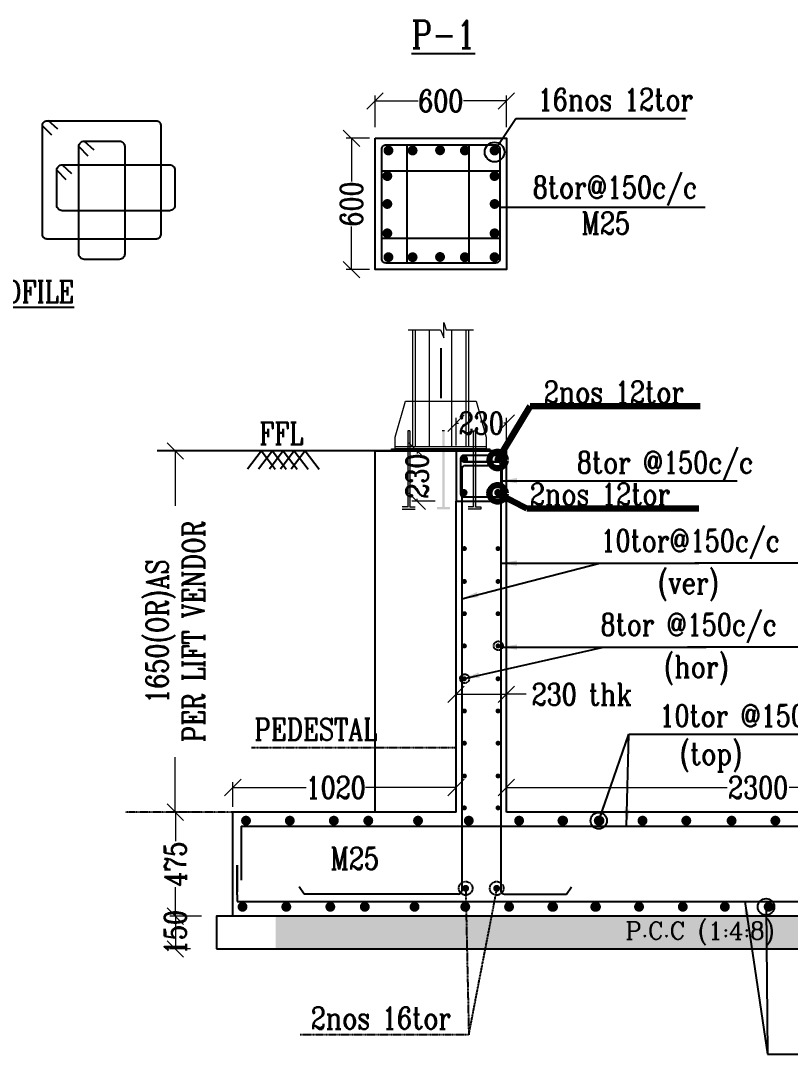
# Model space of a CAD drawing. Header units: millimetres. Extents: x 718890 to 734392, y -300108 to -278291.
# Drawn here: x 722376 to 725893, y -288872 to -284150 of the extents above; entities that cross this region are included whole.
import ezdxf
from ezdxf.enums import TextEntityAlignment as Align
from ezdxf.lldxf.tags import DXFTag

# ---------------------------------------------------------------- set-up
doc = ezdxf.new("R2010")
doc.units = ezdxf.units.MM
doc.header["$MEASUREMENT"] = 0
doc.header["$PDMODE"] = 2
doc.linetypes.add('CENTER2', pattern=[1.125, 0.75, -0.125, 0.125, -0.125])
doc.layers.add('CEN', color=1, linetype='CENTER2')
doc.layers.add('COLUMN', color=1, linetype='Continuous')
for name, color, linetype, lineweight in [('DDD', 252, 'Continuous', 9), ('DIM', 37, 'Continuous', 13), ('FOOT', 3, 'Continuous', 18), ('Part', 2, 'Continuous', 0), ('PCC', 4, 'Continuous', 30), ('REIN', 1, 'Continuous', 20), ('TEXT', 7, 'Continuous', 15)]:
    doc.layers.add(name, color=color, linetype=linetype, lineweight=lineweight)
doc.styles.add('combine', font='romanc.shx', dxfattribs={"width": 0.8})
doc.styles.add('ROMANS', font='complex.shx', dxfattribs={"width": 0.8})
doc.styles.add('simplex-0.8', font='complex.shx', dxfattribs={"width": 0.8})
doc.styles.get("Standard").update_dxf_attribs({"font": 'complex.shx'})
doc.styles.add('style2', font='times.ttf')
tags = doc.linetypes.add('HIDDEN', pattern=[0.375, 0.25, -0.125]).pattern_tags.tags
tags[6:7] = [DXFTag(74, 4), DXFTag(75, 0), DXFTag(340, '0'), DXFTag(46, 1.0), DXFTag(50, 0.0), DXFTag(44, 0.0), DXFTag(45, 0.0)]
tags[4:5] = [DXFTag(74, 4), DXFTag(75, 0), DXFTag(340, '0'), DXFTag(46, 1.0), DXFTag(50, 0.0), DXFTag(44, 0.0), DXFTag(45, 0.0)]
doc.dimstyles.new('75 ISO', dxfattribs={"dimtxt": 100, "dimasz": 75, "dimexe": 75, "dimexo": 0.7, "dimgap": 0.4, "dimtad": 0, "dimtoh": 1, "dimdec": 0, "dimdsep": 46, "dimtxsty": 'combine', "dimblk": 'OBLIQUE', "dimcen": 0, "dimclrd": 11, "dimclre": 2, "dimclrt": 4, "dimadec": 1, "dimazin": 2, "dimtfac": 1, "dimtdec": 0, "dimtmove": 1, "dimatfit": 3, "dimldrblk": 'OBLIQUE', "dimfxl": 0.7, "dimfxlon": 1, "dimtolj": 1, "dimtzin": 0, "dimlwd": -1, "dimlwe": -1, "dimarcsym": 0})
doc.dimstyles.new('SAM', dxfattribs={"dimtxt": 125, "dimasz": 75, "dimexe": 100, "dimexo": 1, "dimgap": 50, "dimtad": 1, "dimtoh": 1, "dimdec": 0, "dimrnd": 1, "dimzin": 1, "dimdsep": 46, "dimtxsty": 'style2', "dimcen": 0.09, "dimclrd": 37, "dimclre": 250, "dimclrt": 7, "dimadec": 0, "dimazin": 0, "dimtfac": 1, "dimtdec": 0, "dimtix": 1, "dimtmove": 1, "dimatfit": 3, "dimfxl": 100, "dimfxlon": 1, "dimtolj": 1, "dimtzin": 0, "dimarcsym": 0})

# ---------------------------------------------------------------- blocks, each defined once
blk = doc.blocks.new('_Oblique')
at = {"color": 0, "linetype": 'ByBlock', "lineweight": -2}
blk.add_line((-0.5, -0.5), (0.5, 0.5), dxfattribs=at)
blk = doc.blocks.new('*D78')
at = {"layer": 'DEFPOINTS', "color": 0, "transparency": 16777216}
for p in [(723082.6, -287766.2), (723251.2, -287766.2), (723251.2, -288241.2)]:
    blk.add_point(p, dxfattribs=at)
at = {"layer": 'Part', "color": 2, "transparency": 16777216}
for p, q in [((723202.6, -287766.2), (723057.6, -287766.2)), ((723202.6, -288241.2), (723057.6, -288241.2))]:
    blk.add_line(p, q, dxfattribs=at)
at = {"layer": 'Part', "color": 11, "transparency": 16777216}
for p, q in [((723082.6, -287766.2), (723082.6, -287898.6)), ((723082.6, -288241.2), (723082.6, -288108.9))]:
    blk.add_line(p, q, dxfattribs=at)
at = {"layer": 'Part', "color": 11, "transparency": 16777216, "xscale": 75, "yscale": 75, "zscale": 75}
for p, rotation in [((723082.6, -287766.2), 90), ((723082.6, -288241.2), 270)]:
    blk.add_blockref('_Oblique', p, dxfattribs=dict(at, rotation=rotation))
at = {"layer": 'Part', "color": 18, "lineweight": -3, "true_color": 0x000000, "transparency": 16777216, "insert": (723082.6, -288003.7), "char_height": 100, "attachment_point": 5, "rotation": 90, "style": 'combine'}
blk.add_mtext('\\A1;475', dxfattribs=at)
blk = doc.blocks.new('*D79')
at = {"layer": 'DEFPOINTS', "color": 0, "transparency": 16777216}
for p in [(723176.2, -288241.2), (723082.6, -288391.2), (723176.2, -288391.2)]:
    blk.add_point(p, dxfattribs=at)
at = {"layer": 'Part', "color": 2, "transparency": 16777216}
for p, q in [((723151.2, -288241.2), (723057.6, -288241.2)), ((723151.2, -288391.2), (723057.6, -288391.2))]:
    blk.add_line(p, q, dxfattribs=at)
at = {"layer": 'Part', "color": 11, "transparency": 16777216}
blk.add_line((723082.6, -288241.2), (723082.6, -288391.2), dxfattribs=at)
at = {"layer": 'Part', "color": 11, "transparency": 16777216, "xscale": 75, "yscale": 75, "zscale": 75}
for p, rotation in [((723082.6, -288241.2), 90), ((723082.6, -288391.2), 270)]:
    blk.add_blockref('_Oblique', p, dxfattribs=dict(at, rotation=rotation))
at = {"layer": 'Part', "color": 18, "lineweight": -3, "true_color": 0x000000, "transparency": 16777216, "insert": (723082.6, -288316.2), "char_height": 100, "attachment_point": 5, "rotation": 90, "style": 'combine'}
blk.add_mtext('\\A1;150', dxfattribs=at)
blk = doc.blocks.new('*D80')
at = {"layer": 'DEFPOINTS', "color": 0, "transparency": 16777216}
for p in [(724595.4, -285989.3), (724365.4, -286116.2, 0), (724595.4, -286116.2)]:
    blk.add_point(p, dxfattribs=at)
at = {"layer": 'Part', "color": 2, "transparency": 16777216}
for p, q in [((724365.4, -286091.2), (724365.4, -285964.3)), ((724595.4, -286091.2), (724595.4, -285964.3))]:
    blk.add_line(p, q, dxfattribs=at)
at = {"layer": 'Part', "color": 11, "transparency": 16777216}
for p, q in [((724365.4, -285989.3), (724377.2, -285989.3)), ((724595.4, -285989.3), (724583.7, -285989.3))]:
    blk.add_line(p, q, dxfattribs=at)
at = {"layer": 'Part', "color": 11, "transparency": 16777216, "xscale": 75, "yscale": 75, "zscale": 75, "rotation": 180}
blk.add_blockref('_Oblique', (724365.4, -285989.3), dxfattribs=at)
at = {"layer": 'Part', "color": 11, "transparency": 16777216, "xscale": 75, "yscale": 75, "zscale": 75}
blk.add_blockref('_Oblique', (724595.4, -285989.3), dxfattribs=at)
at = {"layer": 'Part', "color": 18, "lineweight": -3, "true_color": 0x000000, "transparency": 16777216, "insert": (724480.4, -285989.3), "char_height": 100, "attachment_point": 5, "style": 'combine'}
blk.add_mtext('\\A1;230', dxfattribs=at)
blk = doc.blocks.new('*D81')
at = {"layer": 'DEFPOINTS', "color": 0, "transparency": 16777216}
for p in [(724355.4, -286116.2), (724187.5, -286346.2), (724295.4, -286346.2)]:
    blk.add_point(p, dxfattribs=at)
at = {"layer": 'Part', "color": 2, "transparency": 16777216}
for p, q in [((724307.5, -286116.2), (724162.5, -286116.2)), ((724270.4, -286346.2), (724162.5, -286346.2))]:
    blk.add_line(p, q, dxfattribs=at)
at = {"layer": 'Part', "color": 11, "transparency": 16777216}
for p, q in [((724187.5, -286116.2), (724187.5, -286128)), ((724187.5, -286346.2), (724187.5, -286334.5))]:
    blk.add_line(p, q, dxfattribs=at)
at = {"layer": 'Part', "color": 11, "transparency": 16777216, "xscale": 75, "yscale": 75, "zscale": 75}
for p, rotation in [((724187.5, -286116.2), 90), ((724187.5, -286346.2), 270)]:
    blk.add_blockref('_Oblique', p, dxfattribs=dict(at, rotation=rotation))
at = {"layer": 'Part', "color": 18, "lineweight": -3, "true_color": 0x000000, "transparency": 16777216, "insert": (724187.5, -286231.2), "char_height": 100, "attachment_point": 5, "rotation": 90, "style": 'combine'}
blk.add_mtext('\\A1;230', dxfattribs=at)
blk = doc.blocks.new('*D82')
at = {"layer": 'DEFPOINTS', "color": 0, "transparency": 16777216}
for p in [(724365.4, -287213.8, 0), (724595.4, -287213.8, 0), (724595.4, -287227.8)]:
    blk.add_point(p, dxfattribs=at)
at = {"layer": 'Part', "color": 2, "transparency": 16777216}
for p, q in [((724365.4, -287227.8), (724365.4, -287252.8)), ((724595.4, -287227.8), (724595.4, -287252.8))]:
    blk.add_line(p, q, dxfattribs=at)
at = {"layer": 'Part', "color": 11, "transparency": 16777216}
for p in [(724365.4, -287227.8), (724684.9, -287227.8)]:
    blk.add_line(p, (724595.4, -287227.8), dxfattribs=at)
at = {"layer": 'Part', "color": 11, "transparency": 16777216, "xscale": 75, "yscale": 75, "zscale": 75, "rotation": 180}
blk.add_blockref('_Oblique', (724365.4, -287227.8), dxfattribs=at)
at = {"layer": 'Part', "color": 11, "transparency": 16777216, "xscale": 75, "yscale": 75, "zscale": 75}
blk.add_blockref('_Oblique', (724595.4, -287227.8), dxfattribs=at)
at = {"layer": 'Part', "color": 18, "lineweight": -3, "true_color": 0x000000, "transparency": 16777216, "insert": (724940.5, -287227.8), "char_height": 100, "attachment_point": 5, "style": 'combine'}
blk.add_mtext('\\A1;230 thk', dxfattribs=at)
blk = doc.blocks.new('*D83')
at = {"layer": 'DEFPOINTS', "color": 0, "transparency": 16777216}
for p in [(723390.2, -286116.2), (723082.5, -287766.2), (723252.3, -287766.2)]:
    blk.add_point(p, dxfattribs=at)
at = {"layer": 'Part', "color": 2, "transparency": 16777216}
for p, q in [((723202.5, -286116.2), (723057.5, -286116.2)), ((723202.5, -287766.2), (723057.5, -287766.2))]:
    blk.add_line(p, q, dxfattribs=at)
at = {"layer": 'Part', "color": 11, "transparency": 16777216}
for p, q in [((723082.5, -286116.2), (723082.5, -286367.5)), ((723082.5, -287766.2), (723082.5, -287515))]:
    blk.add_line(p, q, dxfattribs=at)
at = {"layer": 'Part', "color": 11, "transparency": 16777216, "xscale": 75, "yscale": 75, "zscale": 75}
for p, rotation in [((723082.5, -286116.2), 90), ((723082.5, -287766.2), 270)]:
    blk.add_blockref('_Oblique', p, dxfattribs=dict(at, rotation=rotation))
at = {"layer": 'Part', "color": 18, "lineweight": -3, "true_color": 0x000000, "transparency": 16777216, "insert": (723082.5, -286941.2), "char_height": 100, "attachment_point": 5, "rotation": 90, "style": 'combine'}
blk.add_mtext('\\A1;1650(OR)AS \\PPER LIFT VENDOR', dxfattribs=at)
blk = doc.blocks.new('*D86')
at = {"layer": 'DEFPOINTS', "color": 0, "transparency": 16777216}
for p in [(724365.4, -287653.6), (723345.4, -287766.2, 0), (724365.4, -287766.2)]:
    blk.add_point(p, dxfattribs=at)
at = {"layer": 'Part', "color": 2, "transparency": 16777216}
for p, q in [((723345.4, -287741.2), (723345.4, -287628.6)), ((724365.4, -287741.2), (724365.4, -287628.6))]:
    blk.add_line(p, q, dxfattribs=at)
at = {"layer": 'Part', "color": 11, "transparency": 16777216}
for p, q in [((723345.4, -287653.6), (723679.8, -287653.6)), ((724365.4, -287653.6), (723951, -287653.6))]:
    blk.add_line(p, q, dxfattribs=at)
at = {"layer": 'Part', "color": 11, "transparency": 16777216, "xscale": 75, "yscale": 75, "zscale": 75, "rotation": 180}
blk.add_blockref('_Oblique', (723345.4, -287653.6), dxfattribs=at)
at = {"layer": 'Part', "color": 11, "transparency": 16777216, "xscale": 75, "yscale": 75, "zscale": 75}
blk.add_blockref('_Oblique', (724365.4, -287653.6), dxfattribs=at)
at = {"layer": 'Part', "color": 18, "lineweight": -3, "true_color": 0x000000, "transparency": 16777216, "insert": (723815.4, -287653.6), "char_height": 100, "attachment_point": 5, "style": 'combine'}
blk.add_mtext('\\A1;1020', dxfattribs=at)
blk = doc.blocks.new('*D91')
at = {"layer": 'DEFPOINTS', "color": 0, "transparency": 16777216}
for p in [(726895.4, -287653.6), (724595.4, -287766.2, 0), (726895.4, -287766.2, 0)]:
    blk.add_point(p, dxfattribs=at)
at = {"layer": 'Part', "color": 2, "transparency": 16777216}
for p, q in [((724595.4, -287741.2), (724595.4, -287628.6)), ((726895.4, -287741.2), (726895.4, -287628.6))]:
    blk.add_line(p, q, dxfattribs=at)
at = {"layer": 'Part', "color": 11, "transparency": 16777216}
for p, q in [((724595.4, -287653.6), (725604.1, -287653.6)), ((726895.4, -287653.6), (725886.8, -287653.6))]:
    blk.add_line(p, q, dxfattribs=at)
at = {"layer": 'Part', "color": 11, "transparency": 16777216, "xscale": 75, "yscale": 75, "zscale": 75, "rotation": 180}
blk.add_blockref('_Oblique', (724595.4, -287653.6), dxfattribs=at)
at = {"layer": 'Part', "color": 11, "transparency": 16777216, "xscale": 75, "yscale": 75, "zscale": 75}
blk.add_blockref('_Oblique', (726895.4, -287653.6), dxfattribs=at)
at = {"layer": 'Part', "color": 18, "lineweight": -3, "true_color": 0x000000, "transparency": 16777216, "insert": (725745.4, -287653.6), "char_height": 100, "attachment_point": 5, "style": 'combine'}
blk.add_mtext('\\A1;2300', dxfattribs=at)
blk = doc.blocks.new('G$C9B659665')
at = {"layer": 'DIM', "linetype": 'Continuous'}
h = blk.add_hatch(color=5, dxfattribs=at)
h.paths.add_polyline_path([(43.4, 9), (65.3, 9), (65.3, 75.4), (74.3, 75.4), (74.3, 9), (95.6, 9), (95.6, 0), (43.4, 0)])
h.paths.add_polyline_path([(65.3, 165.3), (74.3, 165.3), (74.3, 75.4), (65.3, 75.4)])
h.paths.add_polyline_path([(65.3, 211.3), (72.3, 211.3), (74.3, 211.3), (74.3, 165.3), (65.3, 165.3)])
h.paths.add_polyline_path([(65.3, 234.5), (74.3, 234.5), (74.3, 211.3), (65.3, 211.3)])
h.paths.add_polyline_path([(65.3, 315.7), (74.3, 315.7), (74.3, 252.5), (65.3, 252.5)])
h = blk.add_hatch(color=5, dxfattribs=at)
h.paths.add_polyline_path([(43.4, 9), (65.3, 9), (65.3, 75.4), (74.3, 75.4), (74.3, 9), (95.6, 9), (95.6, 0), (43.4, 0)])
h.paths.add_polyline_path([(65.3, 165.3), (74.3, 165.3), (74.3, 75.4), (65.3, 75.4)])
h.paths.add_polyline_path([(65.3, 211.3), (72.3, 211.3), (74.3, 211.3), (74.3, 165.3), (65.3, 165.3)])
h.paths.add_polyline_path([(65.3, 234.5), (74.3, 234.5), (74.3, 211.3), (65.3, 211.3)])
h.paths.add_polyline_path([(65.3, 315.7), (74.3, 315.7), (74.3, 252.5), (65.3, 252.5)])
h = blk.add_hatch(color=5, dxfattribs=at)
h.paths.add_polyline_path([(182.9, 9), (204.7, 9), (204.7, 75.4), (213.7, 75.4), (213.7, 9), (235, 9), (235, 0), (182.9, 0)])
h.paths.add_polyline_path([(204.7, 165.3), (213.7, 165.3), (213.7, 75.4), (204.7, 75.4)])
h.paths.add_polyline_path([(204.7, 211.3), (211.8, 211.3), (213.7, 211.3), (213.7, 165.3), (204.7, 165.3)])
h.paths.add_polyline_path([(204.7, 234.5), (213.7, 234.5), (213.7, 211.3), (204.7, 211.3)])
h.paths.add_polyline_path([(204.7, 315.7), (213.7, 315.7), (213.7, 252.5), (204.7, 252.5)])
h = blk.add_hatch(color=5, dxfattribs=at)
h.paths.add_polyline_path([(360.1, 9), (338.2, 9), (338.2, 75.4), (329.2, 75.4), (329.2, 9), (307.9, 9), (307.9, 0), (360.1, 0)])
h.paths.add_polyline_path([(338.2, 165.3), (329.2, 165.3), (329.2, 75.4), (338.2, 75.4)])
h.paths.add_polyline_path([(338.2, 211.3), (331.2, 211.3), (329.2, 211.3), (329.2, 165.3), (338.2, 165.3)])
h.paths.add_polyline_path([(338.2, 234.5), (329.2, 234.5), (329.2, 211.3), (338.2, 211.3)])
h.paths.add_polyline_path([(338.2, 315.7), (329.2, 315.7), (329.2, 252.5), (338.2, 252.5)])
h = blk.add_hatch(color=5, dxfattribs=at)
h.paths.add_polyline_path([(360.1, 9), (338.2, 9), (338.2, 75.4), (329.2, 75.4), (329.2, 9), (307.9, 9), (307.9, 0), (360.1, 0)])
h.paths.add_polyline_path([(338.2, 165.3), (329.2, 165.3), (329.2, 75.4), (338.2, 75.4)])
h.paths.add_polyline_path([(338.2, 211.3), (331.2, 211.3), (329.2, 211.3), (329.2, 165.3), (338.2, 165.3)])
h.paths.add_polyline_path([(338.2, 234.5), (329.2, 234.5), (329.2, 211.3), (338.2, 211.3)])
h.paths.add_polyline_path([(338.2, 315.7), (329.2, 315.7), (329.2, 252.5), (338.2, 252.5)])
blk.add_line((198.4, 649), (198.4, 447.2))
blk.add_line((198.4, 649), (198.4, 447.2))
at = {"layer": 'DIM', "color": 5, "linetype": 'Continuous'}
for p, q in [((85.9, 252.5), (85.9, 722.3)), ((85.9, 252.5), (85.9, 722.3)), ((153.4, 252.5), (153.4, 722.3)), ((153.4, 252.5), (153.4, 722.3)), ((243.4, 252.5), (243.4, 722.3)), ((243.4, 252.5), (243.4, 722.3)), ((310.9, 252.5), (310.9, 722.3)), ((310.9, 252.5), (310.9, 722.3)), ((74.3, 315.7), (65.3, 315.7)), ((65.3, 315.7), (65.3, 9)), ((74.3, 315.7), (65.3, 315.7)), ((65.3, 315.7), (65.3, 9)), ((74.3, 315.7), (74.3, 9)), ((74.3, 315.7), (74.3, 9)), ((213.7, 315.7), (204.7, 315.7)), ((213.7, 315.7), (204.7, 315.7)), ((329.2, 315.7), (338.2, 315.7)), ((329.2, 315.7), (329.2, 9)), ((329.2, 315.7), (338.2, 315.7)), ((329.2, 315.7), (329.2, 9)), ((338.2, 315.7), (338.2, 9)), ((338.2, 315.7), (338.2, 9)), ((65.3, 9), (43.4, 9)), ((65.3, 9), (43.4, 9)), ((43.4, 0), (94.6, 0)), ((43.4, 0), (94.6, 0)), ((74.3, 9), (94.6, 9)), ((74.3, 9), (94.6, 9)), ((329.2, 9), (308.9, 9)), ((329.2, 9), (308.9, 9)), ((360.1, 0), (308.9, 0)), ((360.1, 0), (308.9, 0)), ((338.2, 9), (360.1, 9)), ((338.2, 9), (360.1, 9)), ((360.1, 9), (360.1, 0)), ((360.1, 9), (360.1, 0))]:
    blk.add_line(p, q, dxfattribs=at)
at = {"layer": 'DIM', "linetype": 'HIDDEN', "ltscale": 100}
for p, q in [((96, 252.5), (96, 722.3)), ((96, 252.5), (96, 722.3)), ((300.7, 252.5), (300.7, 722.3)), ((300.7, 252.5), (300.7, 722.3))]:
    blk.add_line(p, q, dxfattribs=at)
at = {"layer": 'DIM', "color": 5, "linetype": 'HIDDEN', "ltscale": 0.1}
blk.add_line((67.2, 252.5), (329.7, 252.5), dxfattribs=at)
blk.add_line((67.2, 252.5), (329.7, 252.5), dxfattribs=at)
at = {"layer": 'DIM', "color": 5, "linetype": 'Continuous'}
for points in [[(67.2, 722.3), (197.8, 722.3), (210.8, 690.9), (210.8, 751.4), (220.1, 722.1), (329.7, 722.1)], [(67.2, 722.3), (197.8, 722.3), (210.8, 690.9), (210.8, 751.4), (220.1, 722.1), (329.7, 722.1)], [(15, 243.5), (15, 290), (56.3, 434.7), (340.5, 434.7), (381.7, 290), (381.7, 243.5)], [(15, 243.5), (15, 290), (56.3, 434.7), (340.5, 434.7), (381.7, 290), (381.7, 243.5)]]:
    blk.add_lwpolyline(points, dxfattribs=at)
at = {"layer": 'DIM', "color": 5, "linetype": 'HIDDEN', "ltscale": 0.1}
for points in [[(381.7, 243.5), (15, 243.5), (15, 252.5), (381.7, 252.5)], [(381.7, 243.5), (15, 243.5), (15, 252.5), (381.7, 252.5)], [(396.7, 234.5), (0, 234.5), (0, 243.5), (396.7, 243.5)], [(396.7, 234.5), (0, 234.5), (0, 243.5), (396.7, 243.5)]]:
    blk.add_lwpolyline(points, close=True, dxfattribs=at)
blk = doc.blocks.new('*D149')
at = {"layer": 'DEFPOINTS', "color": 0, "transparency": 16777216}
for p in [(724595.4, -284517.1), (723995.4, -284687.8), (724595.4, -284687.8)]:
    blk.add_point(p, dxfattribs=at)
at = {"layer": 'Part', "color": 2, "transparency": 16777216}
for p, q in [((723995.4, -284637.1), (723995.4, -284492.1)), ((724595.4, -284637.1), (724595.4, -284492.1))]:
    blk.add_line(p, q, dxfattribs=at)
at = {"layer": 'Part', "color": 11, "transparency": 16777216}
for p, q in [((723995.4, -284517.1), (724192.2, -284517.1)), ((724595.4, -284517.1), (724398.7, -284517.1))]:
    blk.add_line(p, q, dxfattribs=at)
at = {"layer": 'Part', "color": 11, "transparency": 16777216, "xscale": 75, "yscale": 75, "zscale": 75, "rotation": 180}
blk.add_blockref('_Oblique', (723995.4, -284517.1), dxfattribs=at)
at = {"layer": 'Part', "color": 11, "transparency": 16777216, "xscale": 75, "yscale": 75, "zscale": 75}
blk.add_blockref('_Oblique', (724595.4, -284517.1), dxfattribs=at)
at = {"layer": 'Part', "color": 18, "lineweight": -3, "true_color": 0x000000, "transparency": 16777216, "insert": (724295.4, -284517.1), "char_height": 100, "attachment_point": 5, "style": 'combine'}
blk.add_mtext('\\A1;600', dxfattribs=at)
blk = doc.blocks.new('*D150')
at = {"layer": 'DEFPOINTS', "color": 0, "transparency": 16777216}
for p in [(723887.6, -284687.8), (723995.4, -284687.8, 0), (723995.4, -285287.8, 0)]:
    blk.add_point(p, dxfattribs=at)
at = {"layer": 'Part', "color": 2, "transparency": 16777216}
for p, q in [((723970.4, -284687.8), (723862.6, -284687.8)), ((723970.4, -285287.8), (723862.6, -285287.8))]:
    blk.add_line(p, q, dxfattribs=at)
at = {"layer": 'Part', "color": 11, "transparency": 16777216}
for p, q in [((723887.6, -284687.8), (723887.6, -284884.5)), ((723887.6, -285287.8), (723887.6, -285091.1))]:
    blk.add_line(p, q, dxfattribs=at)
at = {"layer": 'Part', "color": 11, "transparency": 16777216, "xscale": 75, "yscale": 75, "zscale": 75}
for p, rotation in [((723887.6, -284687.8), 90), ((723887.6, -285287.8), 270)]:
    blk.add_blockref('_Oblique', p, dxfattribs=dict(at, rotation=rotation))
at = {"layer": 'Part', "color": 18, "lineweight": -3, "true_color": 0x000000, "transparency": 16777216, "insert": (723887.6, -284987.8), "char_height": 100, "attachment_point": 5, "rotation": 90, "style": 'combine'}
blk.add_mtext('\\A1;600', dxfattribs=at)

msp = doc.modelspace()

# ---------------------------------------------------------------- hatches: boundary and pattern name
at = {"layer": 'DIM', "lineweight": -3, "ltscale": 0.5}
h = msp.add_hatch(dxfattribs=at)
h.set_pattern_fill('AR-CONC', color=256, scale=25, style=0)
h.set_pattern_definition([(50, (1387.42, -23356.68), (179.315046, -15.688034), [18.75, -206.25]), (355, (1387.42, -23356.68), (-34.687833, 188.048033), [15, -165]), (100.4514, (1402.36, -23357.98), (144.627345, 172.359886), [15.935047, -175.28553]), (46.1842, (1387.42, -23306.68), (266.81026, -41.379754), [28.125, -309.375]), (96.6356, (1409.65, -23310.12), (233.66568, 243.52947), [23.90257, -262.92825]), (351.1842, (1387.42, -23306.68), (233.66549, 243.52965), [22.5, -247.5]), (21, (1412.42, -23319.18), (149.226763, -100.654723), [18.75, -206.25]), (326, (1412.42, -23319.18), (60.828833, 181.28751), [15, -165]), (71.4514, (1424.85, -23327.56), (210.055657, 80.632624), [15.935047, -175.28553]), (37.5, (1387.415, -23356.676), (3.039964, 83.2234635), [0, -163, 0, -167.5, 0, -165.625]), (7.5, (1387.415, -23356.68), (65.767384, 98.602928), [0, -95.5, 0, -159.25, 0, -63.125]), (327.5, (1331.665, -23356.676), (133.455609, -5.638718), [0, -62.5, 0, -195, 0, -258.75]), (317.5, (1306.67, -23356.68), (145.796542, 25.026246), [0, -81.25, 0, -129.5, 0, -183.75])])
h.paths.add_polyline_path([(723540.4, -288391.2), (727950.4, -288391.2), (727950.4, -288241.2), (723540.4, -288241.2)])

# ---------------------------------------------------------------- linework, layer by layer
at = {"layer": 'CEN', "color": 18, "lineweight": -3, "ltscale": 0.5, "true_color": 0x000000}
for p, q in [((724365.4, -287472), (723430.6, -287472)), ((723772.7, -287766.2, 0), (722854.7, -287766.2, 0)), ((724409.3, -288121.9, 0), (724423.5, -288783.8)), ((724423.5, -288783.8), (724551.1, -288121.9, 0)), ((724423.5, -288783.8), (723653.5, -288783.8))]:
    msp.add_line(p, q, dxfattribs=at)
at = {"layer": 'CEN', "color": 2, "lineweight": -3, "ltscale": 0.5}
for centre, radius in [((724558.3, -287005.9), 20.6), ((724404.8, -287156.2, 0), 20.6), ((724409.3, -288114, 0), 31.2), ((724551, -288114, 0), 31.2)]:
    msp.add_circle(centre, radius, dxfattribs=at)
at = {"layer": 'DDD', "lineweight": -3}
for p, q in [((723475.9, -286116.2, 0), (723412.4, -286198.8, 0)), ((723475.9, -286116.2, 0), (723412.4, -286198.8, 0)), ((723525.9, -286116.2, 0), (723462.4, -286198.8, 0)), ((723525.9, -286116.2, 0), (723462.4, -286198.8, 0)), ((723475.9, -286116.2, 0), (723539.4, -286198.8, 0)), ((723475.9, -286116.2, 0), (723539.4, -286198.8, 0)), ((723575.9, -286116.2, 0), (723512.4, -286198.8, 0)), ((723575.9, -286116.2, 0), (723512.4, -286198.8, 0)), ((723525.9, -286116.2, 0), (723589.4, -286198.8, 0)), ((723525.9, -286116.2, 0), (723589.4, -286198.8, 0)), ((723625.9, -286116.2, 0), (723562.4, -286198.8, 0)), ((723625.9, -286116.2, 0), (723562.4, -286198.8, 0)), ((723575.9, -286116.2, 0), (723639.4, -286198.8, 0)), ((723575.9, -286116.2, 0), (723639.4, -286198.8, 0)), ((723675.9, -286116.2, 0), (723612.4, -286198.8, 0)), ((723675.9, -286116.2, 0), (723612.4, -286198.8, 0)), ((723625.9, -286116.2, 0), (723689.4, -286198.8, 0)), ((723625.9, -286116.2, 0), (723689.4, -286198.8, 0)), ((723675.9, -286116.2, 0), (723739.4, -286198.8, 0)), ((723675.9, -286116.2, 0), (723739.4, -286198.8, 0))]:
    msp.add_line(p, q, dxfattribs=at)
at = {"layer": 'DIM', "lineweight": -3}
for p, q in [((724541.1, -284743.6), (724637.7, -284597.2)), ((724637.7, -284597.2), (725413.2, -284597.2))]:
    msp.add_line(p, q, dxfattribs=at)
at = {"layer": 'DIM', "color": 5, "linetype": 'Continuous', "lineweight": -3}
msp.add_line((724365.4, -286116.2, 0), (722999.8, -286116.2, 0), dxfattribs=at)
at = {"layer": 'DIM', "lineweight": -3}
msp.add_circle((724541.1, -284750.5), 45, dxfattribs=at)
at = {"layer": 'FOOT', "lineweight": -3}
for p, q in [((724365.4, -286116.2, 0), (724595.4, -286116.2, 0)), ((724595.4, -286116.2, 0), (724365.4, -286116.2, 0)), ((724365.4, -286116.2, 0), (724365.4, -286346.2, 0)), ((724395.4, -286116.2, 0), (724595.4, -286116.2, 0)), ((724595.4, -287766.2, 0), (724595.4, -286116.2, 0)), ((724365.4, -287766.2, 0), (724365.4, -286346.2, 0)), ((724365.4, -287766.2, 0), (723345.4, -287766.2)), ((723345.4, -288241.2), (723345.4, -287766.2)), ((724365.4, -287766.2, 0), (723345.4, -287766.2)), ((723345.4, -288241.2), (723345.4, -287766.2)), ((726895.4, -287766.2, 0), (724595.4, -287766.2, 0)), ((726895.4, -287766.2, 0), (725265.4, -287766.2, 0))]:
    msp.add_line(p, q, dxfattribs=at)
msp.add_lwpolyline([(723995.4, -284687.8), (724595.4, -284687.8), (724595.4, -285287.8), (723995.4, -285287.8)], close=True, dxfattribs=at)
at = {"layer": 'FOOT', "lineweight": -3, "elevation": 0}
msp.add_lwpolyline([(724365.4, -286346.2), (724365.4, -286346.2), (724365.4, -286346.2), (724365.4, -286346.2), (724365.4, -286346.2)], dxfattribs=at)
msp.add_lwpolyline([(723270.4, -288391.2), (728220.4, -288391.2), (728220.4, -288241.2), (723270.4, -288241.2)], close=True, dxfattribs=at)
msp.add_lwpolyline([(723270.4, -288391.2), (728220.4, -288391.2), (728220.4, -288241.2), (723270.4, -288241.2)], close=True, dxfattribs=at)
at = {"layer": 'Part', "color": 250, "lineweight": -3}
msp.add_line((724565.4, -285002.5), (725503.3, -285002.5), dxfattribs=at)
at = {"layer": 'PCC', "linetype": 'HIDDEN', "lineweight": -3, "ltscale": 200}
msp.add_line((724365.4, -286346.2, 0), (724595.4, -286346.2, 0), dxfattribs=at)
at = {"layer": 'PCC', "color": 250, "linetype": 'HIDDEN', "lineweight": -3, "ltscale": 750, "elevation": 0}
msp.add_lwpolyline([(723995.4, -287766.2), (723995.4, -286116.2), (724595.4, -286116.2)], dxfattribs=at)
at = {"layer": 'REIN', "lineweight": -3}
for p, q in [((722475.6, -284630.2), (722516.5, -284672.5)), ((722500.6, -284605.2), (722543.7, -284644.8)), ((722641.6, -284726), (722682.5, -284768.3)), ((722666.6, -284701), (722709.7, -284740.7)), ((722565.6, -284808.9), (722608.8, -284848.6)), ((722540.6, -284833.9), (722581.5, -284876.2)), ((724406.5, -286165.2, 0), (724553.2, -286165.2, 0)), ((724406.5, -286183, 0), (724545.4, -286183, 0)), ((724554.4, -286165.2, 0), (724407.7, -286165.2, 0)), ((724569.4, -286180.2, 0), (724569.4, -288125.8, 0)), ((724391.5, -286198, 0), (724391.5, -288125.8, 0)), ((723383.6, -287830.6), (728112.5, -287830.6, 0)), ((723383.6, -287830.6), (723383.6, -288077.1)), ((723365.2, -288144.3), (723365.2, -288007.7)), ((723365.2, -288007.7), (723365.2, -288130.3)), ((723671.4, -288140.8, 0), (723647.7, -288107.4, 0)), ((724869.4, -288140.8, 0), (724893.1, -288107.4, 0)), ((723365.2, -288144.4), (723365.2, -288174.5)), ((723365.2, -288174.5), (728126.7, -288174.5, 0)), ((724376.5, -288140.8, 0), (723671.4, -288140.8, 0)), ((724584.4, -288140.8, 0), (724869.4, -288140.8, 0))]:
    msp.add_line(p, q, dxfattribs=at)
for points in [[(722495.8, -284607.9), (722995.8, -284607.9, -0.414214), (723015.8, -284627.9), (723015.8, -285127.9, -0.414214), (722995.8, -285147.9), (722495.8, -285147.9, -0.414214), (722475.8, -285127.9), (722475.8, -284627.9, -0.414214)], [(722666.6, -284701), (722826.5, -284701, -0.414214), (722851.5, -284726), (722851.5, -285216, -0.414214), (722826.5, -285241), (722666.6, -285241, -0.414214), (722641.6, -285216), (722641.6, -284726, -0.414214)], [(724045.4, -284717.8), (724545.4, -284717.8, -0.414214), (724565.4, -284737.8), (724565.4, -285237.8, -0.414214), (724545.4, -285257.8), (724045.4, -285257.8, -0.414214), (724025.4, -285237.8), (724025.4, -284737.8, -0.414214)], [(722565.7, -284808.8), (723055.7, -284808.8, -0.414214), (723080.7, -284833.8), (723080.7, -284993.7, -0.414214), (723055.7, -285018.7), (722565.7, -285018.7, -0.414214), (722540.7, -284993.7), (722540.7, -284833.8, -0.414214)]]:
    msp.add_lwpolyline(points, format="xyb", close=True, dxfattribs=at)
at = {"layer": 'REIN', "lineweight": -3, "const_width": 22.5}
for points in [[(724045.1, -284743.6, -1), (724067.6, -284743.6, -1)], [(724155.5, -284743.6, -1), (724178, -284743.6, -1)], [(724394.2, -284743.6, -1), (724416.8, -284743.6, -1)], [(724552.4, -284743.6, 1), (724529.8, -284743.6, 1)], [(724051.2, -284849.1, 1), (724051.2, -284871.6, 1)], [(724541.2, -284849.1, 1), (724541.2, -284871.6, 1)], [(724051.2, -284976.5, 1), (724051.2, -284999.1, 1)], [(724541.5, -284976.5, 1), (724541.5, -284999.1, 1)], [(724051.2, -285110.6, 1), (724051.2, -285133.2, 1)], [(724541.2, -285110.6, 1), (724541.2, -285133.2, 1)], [(724045.1, -285230.8, 1), (724067.6, -285230.8, 1)], [(724155.5, -285231, -1), (724178, -285231, -1)], [(724394.2, -285231, -1), (724416.8, -285231, -1)], [(724552.4, -285230.8, -1), (724529.8, -285230.8, -1)], [(723394.3, -287805, 1), (723416.8, -287805, 1)], [(723594.3, -287805, 1), (723616.8, -287805, 1)], [(723795.5, -287805, 1), (723818, -287805, 1)], [(723952.9, -287805, 1), (723975.4, -287805, 1)], [(724180.3, -287805, 1), (724202.8, -287805, 1)], [(723378.3, -288198.5, 1), (723400.9, -288198.5, 1)], [(723578.3, -288198.5, 1), (723600.9, -288198.5, 1)], [(723779.5, -288198.5, 1), (723802, -288198.5, 1)], [(723937, -288198.5, 1), (723959.5, -288198.5, 1)], [(724164.3, -288198.5, 1), (724186.9, -288198.5, 1)]]:
    msp.add_lwpolyline(points, format="xyb", close=True, dxfattribs=at)
at = {"layer": 'REIN', "lineweight": -3}
for points in [[(724141.2, -284717.8), (724423.1, -284717.8), (724423.1, -285257.8), (724141.2, -285257.8)], [(724025.4, -284836.3), (724565.4, -284836.3), (724565.4, -285146.2), (724025.4, -285146.2)]]:
    msp.add_lwpolyline(points, close=True, dxfattribs=at)
for points, const_width, elevation in [([(724280.9, -284742.5, -1), (724303.4, -284742.5, -1)], 22.5, -371606472.7), ([(724280.9, -285229.9, -1), (724303.4, -285229.9, -1)], 22.5, -371606472.7), ([(724412.2, -286154.3, -1), (724395.3, -286154.3, -1)], 16.9, 0), ([(724566.1, -286154.3, -1), (724549.3, -286154.3, -1)], 16.9, 0), ([(724409.2, -286307.3, 1), (724392.4, -286305.9, 1)], 16.9, 0), ([(724564.9, -286307.3, 1), (724548.1, -286305.9, 1)], 16.9, 0), ([(724397.7, -286562.1, 1), (724409, -286562.1, 1)], 11.3, 0), ([(724551.4, -286562.1, 1), (724562.7, -286562.1, 1)], 11.3, 0), ([(724397.7, -286712.3, 1), (724409, -286712.3, 1)], 11.3, 0), ([(724551.4, -286712.3, 1), (724562.7, -286712.3, 1)], 11.3, 0), ([(724397.7, -286859.5, 1), (724409, -286859.5, 1)], 11.3, 0), ([(724551.4, -286859.5, 1), (724562.7, -286859.5, 1)], 11.3, 0), ([(724397.7, -287006.6, 1), (724409, -287006.6, 1)], 11.3, 0), ([(724551.4, -287006.6, 1), (724562.7, -287006.6, 1)], 11.3, 0), ([(724397.7, -287156.8, 1), (724409, -287156.8, 1)], 11.3, 0), ([(724551.4, -287156.8, 1), (724562.7, -287156.8, 1)], 11.3, 0), ([(724397.7, -287303.9, 1), (724409, -287303.9, 1)], 11.3, 0), ([(724551.4, -287303.9, 1), (724562.7, -287303.9, 1)], 11.3, 0), ([(724397.7, -287451, 1), (724409, -287451, 1)], 11.3, 0), ([(724551.4, -287451, 1), (724562.7, -287451, 1)], 11.3, 0), ([(724397.7, -287600.9, 1), (724409, -287600.9, 1)], 11.3, 0), ([(724551.4, -287600.9, 1), (724562.7, -287600.9, 1)], 11.3, 0), ([(724397.7, -287746.5, 1), (724409, -287746.5, 1)], 11.3, 0), ([(724551.4, -287746.5, 1), (724562.7, -287746.5, 1)], 11.3, 0), ([(724412.2, -287805, 1), (724434.7, -287805, 1)], 22.5, 0), ([(724642.2, -287805, 1), (724664.7, -287805, 1)], 22.5, 0), ([(724840, -287805, 1), (724862.5, -287805, 1)], 22.5, 0), ([(724843.3, -287805, 1), (724865.8, -287805, 1)], 22.5, 0), ([(725006, -287805, 1), (725028.6, -287805, 1)], 22.5, 0), ([(725009.4, -287805, 1), (725031.9, -287805, 1)], 22.5, 0), ([(725206, -287805, 1), (725228.6, -287805, 1)], 22.5, 0), ([(725406, -287805, 1), (725428.6, -287805, 1)], 22.5, 0), ([(725613.1, -287805, 1), (725635.6, -287805, 1)], 22.5, 0), ([(725813.1, -287805, 1), (725835.6, -287805, 1)], 22.5, 0), ([(724401.4, -288114, 1), (724417.2, -288114, 1)], 15.8, 0), ([(724543.2, -288114, 1), (724558.9, -288114, 1)], 15.8, 0), ([(724396.2, -288198.5, 1), (724418.7, -288198.5, 1)], 22.5, 0), ([(724596.2, -288198.5, 1), (724618.7, -288198.5, 1)], 22.5, 0), ([(724794.1, -288198.5, 1), (724816.6, -288198.5, 1)], 22.5, 0), ([(724797.4, -288198.5, 1), (724819.9, -288198.5, 1)], 22.5, 0), ([(724990.1, -288198.5, 1), (725012.6, -288198.5, 1)], 22.5, 0), ([(724993.4, -288198.5, 1), (725015.9, -288198.5, 1)], 22.5, 0), ([(725190.1, -288198.5, 1), (725212.6, -288198.5, 1)], 22.5, 0), ([(725390.1, -288198.5, 1), (725412.6, -288198.5, 1)], 22.5, 0), ([(725582.4, -288198.5, 1), (725604.9, -288198.5, 1)], 22.5, 0), ([(725782.4, -288198.5, 1), (725804.9, -288198.5, 1)], 22.5, 0)]:
    msp.add_lwpolyline(points, format="xyb", close=True, dxfattribs=dict(at, const_width=const_width, elevation=elevation))
at = {"layer": 'REIN', "lineweight": -3, "elevation": 0}
msp.add_lwpolyline([(724560.4, -286136.2), (724400.4, -286136.2, 0.414214), (724385.4, -286151.2), (724385.4, -286311.2, 0.414214), (724400.4, -286326.2), (724560.4, -286326.2, 0.414214), (724575.4, -286311.2), (724575.4, -286151.2, 0.414214)], format="xyb", close=True, dxfattribs=at)
at = {"layer": 'REIN', "lineweight": -3}
for centre, start, end in [((724406.5, -286198, 0), 90, 180), ((724554.4, -286180.2, 0), 0, 90), ((724376.5, -288125.8, 0), 270, 0), ((724584.4, -288125.8, 0), 180, 270)]:
    msp.add_arc(centre, 15, start, end, dxfattribs=at)

# ---------------------------------------------------------------- block references
at = {"layer": 'COLUMN', "color": 2, "lineweight": -3, "ltscale": 0.5, "xscale": 1.134215500982174, "yscale": 1.134215500982174, "zscale": 1.134215500982174}
msp.add_blockref('G$C9B659665', (724070.4, -286382.2, 0), dxfattribs=at)

# ---------------------------------------------------------------- texts
at = {"layer": 'TEXT', "color": 18, "lineweight": -3, "ltscale": 0.5, "true_color": 0x000000, "style": 'simplex-0.8', "width": 0.8}
msp.add_text('%%UP-1', height=125, dxfattribs=at).set_placement((724161.2, -284275.4))
at = {"layer": 'TEXT', "color": 18, "lineweight": -3, "true_color": 0x000000, "style": 'ROMANS', "width": 0.8}
msp.add_text('M25', height=100.03, dxfattribs=at).set_placement((725160.5, -285025.4), align=Align.TOP_RIGHT)
for s, height, p in [('2nos 12tor', 100.03, (724766, -285897.7)), ('8tor @150c/c', 100.035, (724917.3, -286218.1, 0)), ('2nos 12tor', 100.03, (724702.8, -286364, 0)), ('10tor@150c/c', 100.035, (725025.4, -286575.3, 0)), ('(ver)', 100.03, (725286.4, -286768.1, 0)), ('8tor @150c/c', 100.035, (725025.4, -286958.8, 0)), ('(hor)', 100.03, (725314.6, -287151.6, 0)), ('PEDESTAL', 100.03, (723443.7, -287437.6, 0)), ('2nos 16tor', 100.03, (723701.4, -288756.8, 0))]:
    msp.add_text(s, height=height, dxfattribs=at).set_placement(p)
msp.add_text('FFL', height=100.03, dxfattribs=at).set_placement((723466, -286116.2), align=Align.BOTTOM_LEFT)
for s, height, p in [('10tor @150c/c', 100.035, (726169.1, -287405.3, 0)), ('(top)', 100.03, (725674.6, -287579.2, 0))]:
    msp.add_text(s, height=height, dxfattribs=at).set_placement(p, align=Align.BOTTOM_RIGHT)
msp.add_text('M25', height=100.03, dxfattribs=at).set_placement((723902, -287927.8), align=Align.TOP_CENTER)
at = {"layer": 'TEXT', "color": 18, "lineweight": -3, "true_color": 0x000000}
msp.add_text('P.C.C (1:4:8)', height=80, dxfattribs=at).set_placement((725481.3, -288307.2, 0), align=Align.MIDDLE_CENTER)
at = {"layer": 'TEXT', "color": 250, "lineweight": -3, "char_height": 100.035, "style": 'ROMANS'}
for s, insert, attachment_point in [('16nos 12tor', (725093.9, -284510.6), 5), ('8tor@150c/c', (725091.2, -284927.9), 5), ('                          {\\LSTIRRUP PROFILE}', (720191.7, -285338.5, 0), 1)]:
    msp.add_mtext(s, dxfattribs=dict(at, insert=insert, attachment_point=attachment_point))

# ---------------------------------------------------------------- dimensions: what is measured, and where the dimension line sits
at = {"layer": 'Part', "color": 250, "lineweight": -3}
for base, p1, p2, override, picture, middle in [((724595.4, -284517.1), (723995.4, -284687.8), (724595.4, -284687.8), {"dimexe": 25, "dimexo": 25, "dimclrt": 18, "dimfxl": 120}, '*D149', (724295.4, -284517.1)), ((724595.4, -285989.3, 0), (724365.4, -286116.2, 0), (724595.4, -286116.2, 0), {"dimexe": 25, "dimexo": 25, "dimtxsty": 'combine', "dimclrt": 18, "dimldrblk": 'Oblique', "dimfxl": 120}, '*D80', (724480.4, -285989.3, 0)), ((726895.4, -287653.6, 0), (724595.4, -287766.2, 0), (726895.4, -287766.2, 0), {"dimexe": 25, "dimexo": 25, "dimtxsty": 'combine', "dimclrt": 18, "dimldrblk": 'Oblique', "dimfxl": 120}, '*D91', (725745.4, -287653.6, 0))]:
    dim = msp.add_linear_dim(base=base, p1=p1, p2=p2, dimstyle='75 ISO', override=override, dxfattribs=at)
    dim.commit()
    dim.dimension.update_dxf_attribs({"geometry": picture, "text_midpoint": middle})
for base, p1, p2, override, picture, middle in [((723887.6, -284687.8, 0), (723995.4, -285287.8), (723995.4, -284687.8), {"dimexe": 25, "dimexo": 25, "dimclrt": 18, "dimfxl": 120}, '*D150', (723887.6, -284987.8, 0)), ((724187.5, -286346.2, 0), (724355.4, -286116.2, 0), (724295.4, -286346.2, 0), {"dimexe": 25, "dimexo": 25, "dimtxsty": 'combine', "dimclrt": 18, "dimldrblk": 'Oblique', "dimfxl": 120}, '*D81', (724187.5, -286231.2, 0)), ((723082.6, -287766.2), (723251.2, -288241.2), (723251.2, -287766.2), {"dimexe": 25, "dimexo": 25, "dimtxsty": 'combine', "dimclrt": 18, "dimldrblk": 'Oblique', "dimfxl": 120}, '*D78', (723082.6, -288003.7))]:
    dim = msp.add_linear_dim(base=base, p1=p1, p2=p2, angle=90, dimstyle='75 ISO', override=override, dxfattribs=at)
    dim.commit()
    dim.dimension.update_dxf_attribs({"geometry": picture, "text_midpoint": middle})
dim = msp.add_linear_dim(base=(723082.5, -287766.2), p1=(723390.2, -286116.2), p2=(723252.3, -287766.2), angle=90, text='<>(OR)AS \\PPER LIFT VENDOR', dimstyle='75 ISO', override={"dimexe": 25, "dimexo": 25, "dimtxsty": 'combine', "dimclrt": 18, "dimldrblk": 'Oblique', "dimfxl": 120}, dxfattribs=at)
dim.commit()
dim.dimension.update_dxf_attribs({"geometry": '*D83', "text_midpoint": (723082.5, -286941.2)})
dim = msp.add_linear_dim(base=(724595.4, -287227.8, 0), p1=(724365.4, -287213.8, 0), p2=(724595.4, -287213.8, 0), text='<> thk', dimstyle='75 ISO', override={"dimexe": 25, "dimexo": 25, "dimtxsty": 'combine', "dimclrt": 18, "dimldrblk": 'Oblique', "dimfxl": 120}, dxfattribs=at)
dim.commit()
dim.dimension.update_dxf_attribs({"geometry": '*D82', "text_midpoint": (724940.5, -287268.4, 0), "dimtype": 160})
dim = msp.add_linear_dim(base=(724365.4, -287653.6, 0), p1=(723345.4, -287766.2, 0), p2=(724365.4, -287766.2, 0), dimstyle='75 ISO', override={"dimexe": 25, "dimexo": 25, "dimtxsty": 'combine', "dimclrt": 18, "dimldrblk": 'Oblique', "dimfxl": 120}, dxfattribs=at)
dim.commit()
dim.dimension.update_dxf_attribs({"geometry": '*D86', "text_midpoint": (723815.4, -287653.6, 0), "dimtype": 160})
dim = msp.add_linear_dim(base=(723082.6, -288391.2), p1=(723176.2, -288241.2), p2=(723176.2, -288391.2), angle=90, dimstyle='75 ISO', override={"dimexe": 25, "dimexo": 25, "dimtxsty": 'combine', "dimclrt": 18, "dimldrblk": 'Oblique', "dimfxl": 120}, dxfattribs=at)
dim.commit()
dim.dimension.update_dxf_attribs({"geometry": '*D79', "text_midpoint": (723082.6, -288316.2), "dimtype": 160})

# ---------------------------------------------------------------- leaders
at = {"color": 5, "lineweight": -3}
for points, override in [([(724555, -286157.4, 0), (724704.4, -285911.7, 0), (725480.7, -285911.7, 0)], {"dimscale": 1, "dimtxt": 125, "dimasz": 75, "dimgap": 50, "dimtad": 0, "dimrnd": 0, "dimtxsty": 'style2', "dimclrd": 37, "dimldrblk": 'Origin', "dimfxl": 0.7, "dimlwd": 65534, "dimarcsym": 2}), ([(724554.6, -286309.7, 0), (724689, -286378.9, 0), (725474.4, -286378.9, 0)], {"dimscale": 1, "dimtxt": 125, "dimasz": 75, "dimgap": 50, "dimtad": 0, "dimrnd": 0, "dimtxsty": 'style2', "dimclrd": 37, "dimldrblk": 'Origin', "dimfxl": 0.7, "dimlwd": 65534, "dimarcsym": 2}), ([(725017.3, -287805, 0), (725155.2, -287409.1, 0), (726150.6, -287409.1, 0)], {"dimtxt": 125, "dimtad": 0, "dimldrblk": 'Origin', "dimfxl": 0.18}), ([(725144.2, -287830, 0), (725155.2, -287409.1, 0)], {"dimtxt": 125, "dimtad": 0, "dimfxl": 0.18}), ([(725685.3, -288174.5, 0), (725788.1, -288872.4, 0)], {"dimtxt": 125, "dimtad": 0, "dimfxl": 0.18}), ([(725781.7, -288198.5, 0), (725788.1, -288872.4, 0), (726730.5, -288872.4, 0)], {"dimtxt": 125, "dimtad": 0, "dimldrblk": 'Origin', "dimfxl": 0.18})]:
    msp.add_leader(points, dimstyle='SAM', override=override, dxfattribs=at)
at = {"layer": 'Part', "color": 5, "lineweight": -3}
for points, override in [([(724569.4, -286251.8, 0), (725649.5, -286251.8, 0)], {"dimgap": 50, "dimtad": 0, "dimrnd": 0, "dimfxl": 0.7, "dimarcsym": 2}), ([(724569.4, -286628.6, 0), (725474.4, -286628.6, 0)], {"dimgap": 50, "dimtad": 0, "dimrnd": 0, "dimfxl": 0.7, "dimarcsym": 2}), ([(726921.5, -286628.6, 0), (725456.4, -286628.6, 0)], {"dimgap": 50, "dimtad": 0, "dimrnd": 0, "dimfxl": 0.7, "dimarcsym": 2}), ([(724391.5, -286791.1), (725021.9, -286628.6)], {"dimtad": 0, "dimrnd": 0, "dimfxl": 0.7, "dimarcsym": 2}), ([(724569.4, -287012.1, 0), (725508.1, -287012.1, 0)], {"dimgap": 50, "dimtad": 0, "dimrnd": 0, "dimfxl": 0.7, "dimarcsym": 2}), ([(726921.5, -287012.1, 0), (725422.7, -287012.1, 0)], {"dimgap": 50, "dimtad": 0, "dimrnd": 0, "dimfxl": 0.7, "dimarcsym": 2}), ([(724397.7, -287156.8, 0), (725038.8, -287012.1, 0)], {"dimtad": 0, "dimrnd": 0, "dimfxl": 0.7, "dimarcsym": 2})]:
    msp.add_leader(points, dimstyle='SAM', override=override, dxfattribs=at)

doc.saveas('drawing.dxf')
